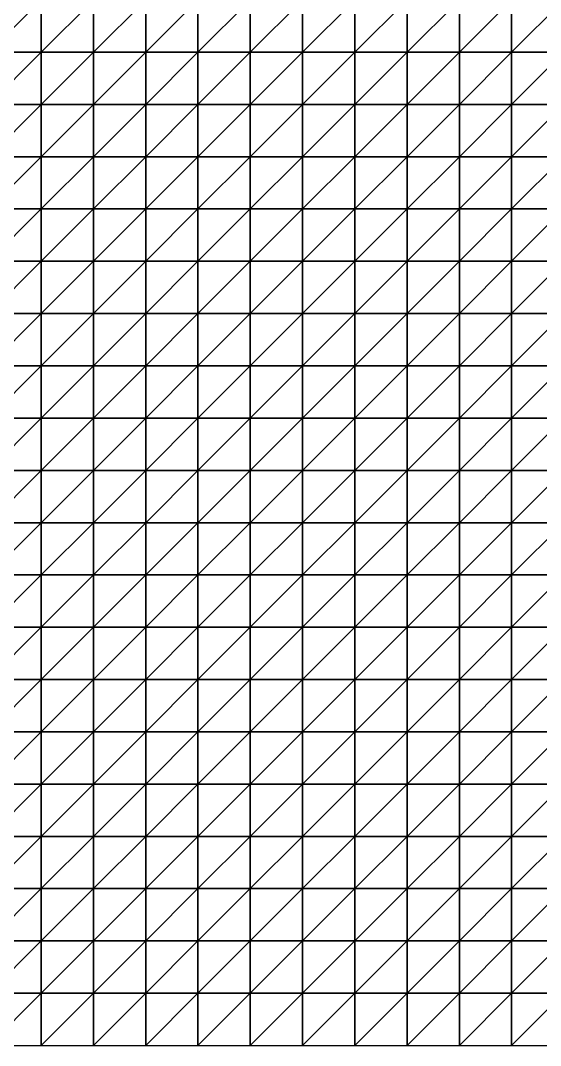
# Model space of a CAD drawing. Header units: metres. Extents: x 351000 to 353000, y 7455000 to 7457000.
# Drawn here: x 351490.1 to 351738.8, y 7455000 to 7455490.1 of the extents above; entities that cross this region are included whole.
import ezdxf

# ---------------------------------------------------------------- set-up
doc = ezdxf.new("R2010")
doc.units = ezdxf.units.M

msp = doc.modelspace()

# ---------------------------------------------------------------- linework, layer by layer
at = {"layer": 'BASE_OF_LEACHED_CAP_BOLC'}
for points in [[(351475, 7455475, 1211.49), (351500, 7455475, 1213.04), (351500, 7455500, 1213.97)], [(351475, 7455475, 1211.49), (351500, 7455500, 1213.97), (351475, 7455500, 1213.32)], [(351500, 7455475, 1213.04), (351525, 7455475, 1215.53), (351525, 7455500, 1215.61)], [(351500, 7455475, 1213.04), (351525, 7455500, 1215.61), (351500, 7455500, 1213.97)], [(351525, 7455475, 1215.53), (351550, 7455475, 1218.21), (351550, 7455500, 1217.63)], [(351525, 7455475, 1215.53), (351550, 7455500, 1217.63), (351525, 7455500, 1215.61)], [(351550, 7455475, 1218.21), (351575, 7455475, 1220.13), (351575, 7455500, 1219.17)], [(351550, 7455475, 1218.21), (351575, 7455500, 1219.17), (351550, 7455500, 1217.63)], [(351575, 7455475, 1220.13), (351600, 7455475, 1220.54), (351600, 7455500, 1219.47)], [(351575, 7455475, 1220.13), (351600, 7455500, 1219.47), (351575, 7455500, 1219.17)], [(351600, 7455475, 1220.54), (351625, 7455475, 1219.17), (351625, 7455500, 1218.16)], [(351600, 7455475, 1220.54), (351625, 7455500, 1218.16), (351600, 7455500, 1219.47)], [(351625, 7455475, 1219.17), (351650, 7455475, 1216.42), (351650, 7455500, 1215.49)], [(351625, 7455475, 1219.17), (351650, 7455500, 1215.49), (351625, 7455500, 1218.16)], [(351650, 7455475, 1216.42), (351675, 7455475, 1213.26), (351675, 7455500, 1212.31)], [(351650, 7455475, 1216.42), (351675, 7455500, 1212.31), (351650, 7455500, 1215.49)], [(351675, 7455475, 1213.26), (351700, 7455475, 1210.96), (351700, 7455500, 1209.84)], [(351675, 7455475, 1213.26), (351700, 7455500, 1209.84), (351675, 7455500, 1212.31)], [(351700, 7455475, 1210.96), (351725, 7455475, 1210.72), (351725, 7455500, 1209.23)], [(351700, 7455475, 1210.96), (351725, 7455500, 1209.23), (351700, 7455500, 1209.84)], [(351725, 7455475, 1210.72), (351750, 7455475, 1213.32), (351750, 7455500, 1211.29)], [(351725, 7455475, 1210.72), (351750, 7455500, 1211.29), (351725, 7455500, 1209.23)], [(351475, 7455450, 1209.77), (351500, 7455450, 1212.38), (351500, 7455475, 1213.04)], [(351475, 7455450, 1209.77), (351500, 7455475, 1213.04), (351475, 7455475, 1211.49)], [(351500, 7455450, 1212.38), (351525, 7455450, 1215.95), (351525, 7455475, 1215.53)], [(351500, 7455450, 1212.38), (351525, 7455475, 1215.53), (351500, 7455475, 1213.04)], [(351525, 7455450, 1215.95), (351550, 7455450, 1219.53), (351550, 7455475, 1218.21)], [(351525, 7455450, 1215.95), (351550, 7455475, 1218.21), (351525, 7455475, 1215.53)], [(351550, 7455450, 1219.53), (351575, 7455450, 1222.11), (351575, 7455475, 1220.13)], [(351550, 7455450, 1219.53), (351575, 7455475, 1220.13), (351550, 7455475, 1218.21)], [(351575, 7455450, 1222.11), (351600, 7455450, 1222.95), (351600, 7455475, 1220.54)], [(351575, 7455450, 1222.11), (351600, 7455475, 1220.54), (351575, 7455475, 1220.13)], [(351600, 7455450, 1222.95), (351625, 7455450, 1221.87), (351625, 7455475, 1219.17)], [(351600, 7455450, 1222.95), (351625, 7455475, 1219.17), (351600, 7455475, 1220.54)], [(351625, 7455450, 1221.87), (351650, 7455450, 1219.38), (351650, 7455475, 1216.42)], [(351625, 7455450, 1221.87), (351650, 7455475, 1216.42), (351625, 7455475, 1219.17)], [(351650, 7455450, 1219.38), (351675, 7455450, 1216.51), (351675, 7455475, 1213.26)], [(351650, 7455450, 1219.38), (351675, 7455475, 1213.26), (351650, 7455475, 1216.42)], [(351675, 7455450, 1216.51), (351700, 7455450, 1214.55), (351700, 7455475, 1210.96)], [(351675, 7455450, 1216.51), (351700, 7455475, 1210.96), (351675, 7455475, 1213.26)], [(351700, 7455450, 1214.55), (351725, 7455450, 1214.67), (351725, 7455475, 1210.72)], [(351700, 7455450, 1214.55), (351725, 7455475, 1210.72), (351700, 7455475, 1210.96)], [(351725, 7455450, 1214.67), (351750, 7455450, 1217.6), (351750, 7455475, 1213.32)], [(351725, 7455450, 1214.67), (351750, 7455475, 1213.32), (351725, 7455475, 1210.72)], [(351475, 7455425, 1208.76), (351500, 7455425, 1212.63), (351500, 7455450, 1212.38)], [(351475, 7455425, 1208.76), (351500, 7455450, 1212.38), (351475, 7455450, 1209.77)], [(351500, 7455425, 1212.63), (351525, 7455425, 1217.44), (351525, 7455450, 1215.95)], [(351500, 7455425, 1212.63), (351525, 7455450, 1215.95), (351500, 7455450, 1212.38)], [(351525, 7455425, 1217.44), (351550, 7455425, 1222.1), (351550, 7455450, 1219.53)], [(351525, 7455425, 1217.44), (351550, 7455450, 1219.53), (351525, 7455450, 1215.95)], [(351550, 7455425, 1222.1), (351575, 7455425, 1225.53), (351575, 7455450, 1222.11)], [(351550, 7455425, 1222.1), (351575, 7455450, 1222.11), (351550, 7455450, 1219.53)], [(351575, 7455425, 1225.53), (351600, 7455425, 1227.01), (351600, 7455450, 1222.95)], [(351575, 7455425, 1225.53), (351600, 7455450, 1222.95), (351575, 7455450, 1222.11)], [(351600, 7455425, 1227.01), (351625, 7455425, 1226.45), (351625, 7455450, 1221.87)], [(351600, 7455425, 1227.01), (351625, 7455450, 1221.87), (351600, 7455450, 1222.95)], [(351625, 7455425, 1226.45), (351650, 7455425, 1224.4), (351650, 7455450, 1219.38)], [(351625, 7455425, 1226.45), (351650, 7455450, 1219.38), (351625, 7455450, 1221.87)], [(351650, 7455425, 1224.4), (351675, 7455425, 1221.94), (351675, 7455450, 1216.51)], [(351650, 7455425, 1224.4), (351675, 7455450, 1216.51), (351650, 7455450, 1219.38)], [(351675, 7455425, 1221.94), (351700, 7455425, 1220.35), (351700, 7455450, 1214.55)], [(351675, 7455425, 1221.94), (351700, 7455450, 1214.55), (351675, 7455450, 1216.51)], [(351700, 7455425, 1220.35), (351725, 7455425, 1220.69), (351725, 7455450, 1214.67)], [(351700, 7455425, 1220.35), (351725, 7455450, 1214.67), (351700, 7455450, 1214.55)], [(351725, 7455425, 1220.69), (351750, 7455425, 1223.63), (351750, 7455450, 1217.6)], [(351725, 7455425, 1220.69), (351750, 7455450, 1217.6), (351725, 7455450, 1214.67)], [(351475, 7455400, 1209.16), (351500, 7455400, 1214.38), (351500, 7455425, 1212.63)], [(351475, 7455400, 1209.16), (351500, 7455425, 1212.63), (351475, 7455425, 1208.76)], [(351500, 7455400, 1214.38), (351525, 7455400, 1220.48), (351525, 7455425, 1217.44)], [(351500, 7455400, 1214.38), (351525, 7455425, 1217.44), (351500, 7455425, 1212.63)], [(351525, 7455400, 1220.48), (351550, 7455400, 1226.25), (351550, 7455425, 1222.1)], [(351525, 7455400, 1220.48), (351550, 7455425, 1222.1), (351525, 7455425, 1217.44)], [(351550, 7455400, 1226.25), (351575, 7455400, 1230.55), (351575, 7455425, 1225.53)], [(351550, 7455400, 1226.25), (351575, 7455425, 1225.53), (351550, 7455425, 1222.1)], [(351575, 7455400, 1230.55), (351600, 7455400, 1232.7), (351600, 7455425, 1227.01)], [(351575, 7455400, 1230.55), (351600, 7455425, 1227.01), (351575, 7455425, 1225.53)], [(351600, 7455400, 1232.7), (351625, 7455400, 1232.67), (351625, 7455425, 1226.45)], [(351600, 7455400, 1232.7), (351625, 7455425, 1226.45), (351600, 7455425, 1227.01)], [(351625, 7455400, 1232.67), (351650, 7455400, 1231.09), (351650, 7455425, 1224.4)], [(351625, 7455400, 1232.67), (351650, 7455425, 1224.4), (351625, 7455425, 1226.45)], [(351650, 7455400, 1231.09), (351675, 7455400, 1229.02), (351675, 7455425, 1221.94)], [(351650, 7455400, 1231.09), (351675, 7455425, 1221.94), (351650, 7455425, 1224.4)], [(351675, 7455400, 1229.02), (351700, 7455400, 1227.68), (351700, 7455425, 1220.35)], [(351675, 7455400, 1229.02), (351700, 7455425, 1220.35), (351675, 7455425, 1221.94)], [(351700, 7455400, 1227.68), (351725, 7455400, 1228.03), (351725, 7455425, 1220.69)], [(351700, 7455400, 1227.68), (351725, 7455425, 1220.69), (351700, 7455425, 1220.35)], [(351725, 7455400, 1228.03), (351750, 7455400, 1230.64), (351750, 7455425, 1223.63)], [(351725, 7455400, 1228.03), (351750, 7455425, 1223.63), (351725, 7455425, 1220.69)], [(351475, 7455375, 1211.47), (351500, 7455375, 1217.99), (351500, 7455400, 1214.38)], [(351475, 7455375, 1211.47), (351500, 7455400, 1214.38), (351475, 7455400, 1209.16)], [(351500, 7455375, 1217.99), (351525, 7455375, 1225.25), (351525, 7455400, 1220.48)], [(351500, 7455375, 1217.99), (351525, 7455400, 1220.48), (351500, 7455400, 1214.38)], [(351525, 7455375, 1225.25), (351550, 7455375, 1231.93), (351550, 7455400, 1226.25)], [(351525, 7455375, 1225.25), (351550, 7455400, 1226.25), (351525, 7455400, 1220.48)], [(351550, 7455375, 1231.93), (351575, 7455375, 1236.9), (351575, 7455400, 1230.55)], [(351550, 7455375, 1231.93), (351575, 7455400, 1230.55), (351550, 7455400, 1226.25)], [(351575, 7455375, 1236.9), (351600, 7455375, 1239.55), (351600, 7455400, 1232.7)], [(351575, 7455375, 1236.9), (351600, 7455400, 1232.7), (351575, 7455400, 1230.55)], [(351600, 7455375, 1239.55), (351625, 7455375, 1239.92), (351625, 7455400, 1232.67)], [(351600, 7455375, 1239.55), (351625, 7455400, 1232.67), (351600, 7455400, 1232.7)], [(351625, 7455375, 1239.92), (351650, 7455375, 1238.67), (351650, 7455400, 1231.09)], [(351625, 7455375, 1239.92), (351650, 7455400, 1231.09), (351625, 7455400, 1232.67)], [(351650, 7455375, 1238.67), (351675, 7455375, 1236.86), (351675, 7455400, 1229.02)], [(351650, 7455375, 1238.67), (351675, 7455400, 1229.02), (351650, 7455400, 1231.09)], [(351675, 7455375, 1236.86), (351700, 7455375, 1235.6), (351700, 7455400, 1227.68)], [(351675, 7455375, 1236.86), (351700, 7455400, 1227.68), (351675, 7455400, 1229.02)], [(351700, 7455375, 1235.6), (351725, 7455375, 1235.77), (351725, 7455400, 1228.03)], [(351700, 7455375, 1235.6), (351725, 7455400, 1228.03), (351700, 7455400, 1227.68)], [(351725, 7455375, 1235.77), (351750, 7455375, 1237.75), (351750, 7455400, 1230.64)], [(351725, 7455375, 1235.77), (351750, 7455400, 1230.64), (351725, 7455400, 1228.03)], [(351475, 7455350, 1215.86), (351500, 7455350, 1223.43), (351500, 7455375, 1217.99)], [(351475, 7455350, 1215.86), (351500, 7455375, 1217.99), (351475, 7455375, 1211.47)], [(351500, 7455350, 1223.43), (351525, 7455350, 1231.49), (351525, 7455375, 1225.25)], [(351500, 7455350, 1223.43), (351525, 7455375, 1225.25), (351500, 7455375, 1217.99)], [(351525, 7455350, 1231.49), (351550, 7455350, 1238.69), (351550, 7455375, 1231.93)], [(351525, 7455350, 1231.49), (351550, 7455375, 1231.93), (351525, 7455375, 1225.25)], [(351550, 7455350, 1238.69), (351575, 7455350, 1243.94), (351575, 7455375, 1236.9)], [(351550, 7455350, 1238.69), (351575, 7455375, 1236.9), (351550, 7455375, 1231.93)], [(351575, 7455350, 1243.94), (351600, 7455350, 1246.74), (351600, 7455375, 1239.55)], [(351575, 7455350, 1243.94), (351600, 7455375, 1239.55), (351575, 7455375, 1236.9)], [(351600, 7455350, 1246.74), (351625, 7455350, 1247.22), (351625, 7455375, 1239.92)], [(351600, 7455350, 1246.74), (351625, 7455375, 1239.92), (351600, 7455375, 1239.55)], [(351625, 7455350, 1247.22), (351650, 7455350, 1246.1), (351650, 7455375, 1238.67)], [(351625, 7455350, 1247.22), (351650, 7455375, 1238.67), (351625, 7455375, 1239.92)], [(351650, 7455350, 1246.1), (351675, 7455350, 1244.38), (351675, 7455375, 1236.86)], [(351650, 7455350, 1246.1), (351675, 7455375, 1236.86), (351650, 7455375, 1238.67)], [(351675, 7455350, 1244.38), (351700, 7455350, 1243.09), (351700, 7455375, 1235.6)], [(351675, 7455350, 1244.38), (351700, 7455375, 1235.6), (351675, 7455375, 1236.86)], [(351700, 7455350, 1243.09), (351725, 7455350, 1242.92), (351725, 7455375, 1235.77)], [(351700, 7455350, 1243.09), (351725, 7455375, 1235.77), (351700, 7455375, 1235.6)], [(351725, 7455350, 1242.92), (351750, 7455350, 1244.11), (351750, 7455375, 1237.75)], [(351725, 7455350, 1242.92), (351750, 7455375, 1237.75), (351725, 7455375, 1235.77)], [(351475, 7455325, 1222.03), (351500, 7455325, 1230.21), (351500, 7455350, 1223.43)], [(351475, 7455325, 1222.03), (351500, 7455350, 1223.43), (351475, 7455350, 1215.86)], [(351500, 7455325, 1230.21), (351525, 7455325, 1238.54), (351525, 7455350, 1231.49)], [(351500, 7455325, 1230.21), (351525, 7455350, 1231.49), (351500, 7455350, 1223.43)], [(351525, 7455325, 1238.54), (351550, 7455325, 1245.7), (351550, 7455350, 1238.69)], [(351525, 7455325, 1238.54), (351550, 7455350, 1238.69), (351525, 7455350, 1231.49)], [(351550, 7455325, 1245.7), (351575, 7455325, 1250.64), (351575, 7455350, 1243.94)], [(351550, 7455325, 1245.7), (351575, 7455350, 1243.94), (351550, 7455350, 1238.69)], [(351575, 7455325, 1250.64), (351600, 7455325, 1253.25), (351600, 7455350, 1246.74)], [(351575, 7455325, 1250.64), (351600, 7455350, 1246.74), (351575, 7455350, 1243.94)], [(351600, 7455325, 1253.25), (351625, 7455325, 1253.53), (351625, 7455350, 1247.22)], [(351600, 7455325, 1253.25), (351625, 7455350, 1247.22), (351600, 7455350, 1246.74)], [(351625, 7455325, 1253.53), (351650, 7455325, 1252.32), (351650, 7455350, 1246.1)], [(351625, 7455325, 1253.53), (351650, 7455350, 1246.1), (351625, 7455350, 1247.22)], [(351650, 7455325, 1252.32), (351675, 7455325, 1250.59), (351675, 7455350, 1244.38)], [(351650, 7455325, 1252.32), (351675, 7455350, 1244.38), (351650, 7455350, 1246.1)], [(351675, 7455325, 1250.59), (351700, 7455325, 1249.22), (351700, 7455350, 1243.09)], [(351675, 7455325, 1250.59), (351700, 7455350, 1243.09), (351675, 7455350, 1244.38)], [(351700, 7455325, 1249.22), (351725, 7455325, 1248.71), (351725, 7455350, 1242.92)], [(351700, 7455325, 1249.22), (351725, 7455350, 1242.92), (351700, 7455350, 1243.09)], [(351725, 7455325, 1248.71), (351750, 7455325, 1249.12), (351750, 7455350, 1244.11)], [(351725, 7455325, 1248.71), (351750, 7455350, 1244.11), (351725, 7455350, 1242.92)], [(351475, 7455300, 1229.21), (351500, 7455300, 1237.44), (351500, 7455325, 1230.21)], [(351475, 7455300, 1229.21), (351500, 7455325, 1230.21), (351475, 7455325, 1222.03)], [(351500, 7455300, 1237.44), (351525, 7455300, 1245.42), (351525, 7455325, 1238.54)], [(351500, 7455300, 1237.44), (351525, 7455325, 1238.54), (351500, 7455325, 1230.21)], [(351525, 7455300, 1245.42), (351550, 7455300, 1247.93), (351550, 7455325, 1245.7)], [(351525, 7455300, 1245.42), (351550, 7455325, 1245.7), (351525, 7455325, 1238.54)], [(351550, 7455300, 1247.93), (351575, 7455300, 1250.35), (351575, 7455325, 1250.64)], [(351550, 7455300, 1247.93), (351575, 7455325, 1250.64), (351550, 7455325, 1245.7)], [(351575, 7455300, 1250.35), (351600, 7455300, 1253.54), (351600, 7455325, 1253.25)], [(351575, 7455300, 1250.35), (351600, 7455325, 1253.25), (351575, 7455325, 1250.64)], [(351600, 7455300, 1253.54), (351625, 7455300, 1256.9), (351625, 7455325, 1253.53)], [(351600, 7455300, 1253.54), (351625, 7455325, 1253.53), (351600, 7455325, 1253.25)], [(351625, 7455300, 1256.9), (351650, 7455300, 1256.46), (351650, 7455325, 1252.32)], [(351625, 7455300, 1256.9), (351650, 7455325, 1252.32), (351625, 7455325, 1253.53)], [(351650, 7455300, 1256.46), (351675, 7455300, 1254.73), (351675, 7455325, 1250.59)], [(351650, 7455300, 1256.46), (351675, 7455325, 1250.59), (351650, 7455325, 1252.32)], [(351675, 7455300, 1254.73), (351700, 7455300, 1253.37), (351700, 7455325, 1249.22)], [(351675, 7455300, 1254.73), (351700, 7455325, 1249.22), (351675, 7455325, 1250.59)], [(351700, 7455300, 1253.37), (351725, 7455300, 1252.7), (351725, 7455325, 1248.71)], [(351700, 7455300, 1253.37), (351725, 7455325, 1248.71), (351700, 7455325, 1249.22)], [(351725, 7455300, 1252.7), (351750, 7455300, 1252.55), (351750, 7455325, 1249.12)], [(351725, 7455300, 1252.7), (351750, 7455325, 1249.12), (351725, 7455325, 1248.71)], [(351475, 7455275, 1236.32), (351500, 7455275, 1244), (351500, 7455300, 1237.44)], [(351475, 7455275, 1236.32), (351500, 7455300, 1237.44), (351475, 7455300, 1229.21)], [(351500, 7455275, 1244), (351525, 7455275, 1248.97), (351525, 7455300, 1245.42)], [(351500, 7455275, 1244), (351525, 7455300, 1245.42), (351500, 7455300, 1237.44)], [(351525, 7455275, 1248.97), (351550, 7455275, 1249.4), (351550, 7455300, 1247.93)], [(351525, 7455275, 1248.97), (351550, 7455300, 1247.93), (351525, 7455300, 1245.42)], [(351550, 7455275, 1249.4), (351575, 7455275, 1250.94), (351575, 7455300, 1250.35)], [(351550, 7455275, 1249.4), (351575, 7455300, 1250.35), (351550, 7455300, 1247.93)], [(351575, 7455275, 1250.94), (351600, 7455275, 1253.69), (351600, 7455300, 1253.54)], [(351575, 7455275, 1250.94), (351600, 7455300, 1253.54), (351575, 7455300, 1250.35)], [(351600, 7455275, 1253.69), (351625, 7455275, 1257.2), (351625, 7455300, 1256.9)], [(351600, 7455275, 1253.69), (351625, 7455300, 1256.9), (351600, 7455300, 1253.54)], [(351625, 7455275, 1257.2), (351650, 7455275, 1258.04), (351650, 7455300, 1256.46)], [(351625, 7455275, 1257.2), (351650, 7455300, 1256.46), (351625, 7455300, 1256.9)], [(351650, 7455275, 1258.04), (351675, 7455275, 1256.47), (351675, 7455300, 1254.73)], [(351650, 7455275, 1258.04), (351675, 7455300, 1254.73), (351650, 7455300, 1256.46)], [(351675, 7455275, 1256.47), (351700, 7455275, 1255.38), (351700, 7455300, 1253.37)], [(351675, 7455275, 1256.47), (351700, 7455300, 1253.37), (351675, 7455300, 1254.73)], [(351700, 7455275, 1255.38), (351725, 7455275, 1254.86), (351725, 7455300, 1252.7)], [(351700, 7455275, 1255.38), (351725, 7455300, 1252.7), (351700, 7455300, 1253.37)], [(351725, 7455275, 1254.86), (351750, 7455275, 1254.51), (351750, 7455300, 1252.55)], [(351725, 7455275, 1254.86), (351750, 7455300, 1252.55), (351725, 7455300, 1252.7)], [(351475, 7455250, 1242.13), (351500, 7455250, 1248.76), (351500, 7455275, 1244)], [(351475, 7455250, 1242.13), (351500, 7455275, 1244), (351475, 7455275, 1236.32)], [(351500, 7455250, 1248.76), (351525, 7455250, 1251.48), (351525, 7455275, 1248.97)], [(351500, 7455250, 1248.76), (351525, 7455275, 1248.97), (351500, 7455275, 1244)], [(351525, 7455250, 1251.48), (351550, 7455250, 1251.39), (351550, 7455275, 1249.4)], [(351525, 7455250, 1251.48), (351550, 7455275, 1249.4), (351525, 7455275, 1248.97)], [(351550, 7455250, 1251.39), (351575, 7455250, 1252.09), (351575, 7455275, 1250.94)], [(351550, 7455250, 1251.39), (351575, 7455275, 1250.94), (351550, 7455275, 1249.4)], [(351575, 7455250, 1252.09), (351600, 7455250, 1253.94), (351600, 7455275, 1253.69)], [(351575, 7455250, 1252.09), (351600, 7455275, 1253.69), (351575, 7455275, 1250.94)], [(351600, 7455250, 1253.94), (351625, 7455250, 1256.88), (351625, 7455275, 1257.2)], [(351600, 7455250, 1253.94), (351625, 7455275, 1257.2), (351600, 7455275, 1253.69)], [(351625, 7455250, 1256.88), (351650, 7455250, 1257.06), (351650, 7455275, 1258.04)], [(351625, 7455250, 1256.88), (351650, 7455275, 1258.04), (351625, 7455275, 1257.2)], [(351650, 7455250, 1257.06), (351675, 7455250, 1255.95), (351675, 7455275, 1256.47)], [(351650, 7455250, 1257.06), (351675, 7455275, 1256.47), (351650, 7455275, 1258.04)], [(351675, 7455250, 1255.95), (351700, 7455250, 1255.5), (351700, 7455275, 1255.38)], [(351675, 7455250, 1255.95), (351700, 7455275, 1255.38), (351675, 7455275, 1256.47)], [(351700, 7455250, 1255.5), (351725, 7455250, 1255.52), (351725, 7455275, 1254.86)], [(351700, 7455250, 1255.5), (351725, 7455275, 1254.86), (351700, 7455275, 1255.38)], [(351725, 7455250, 1255.52), (351750, 7455250, 1255.43), (351750, 7455275, 1254.51)], [(351725, 7455250, 1255.52), (351750, 7455275, 1254.51), (351725, 7455275, 1254.86)], [(351475, 7455225, 1245.6), (351500, 7455225, 1250.85), (351500, 7455250, 1248.76)], [(351475, 7455225, 1245.6), (351500, 7455250, 1248.76), (351475, 7455250, 1242.13)], [(351500, 7455225, 1250.85), (351525, 7455225, 1251.74), (351525, 7455250, 1251.48)], [(351500, 7455225, 1250.85), (351525, 7455250, 1251.48), (351500, 7455250, 1248.76)], [(351525, 7455225, 1251.74), (351550, 7455225, 1252.27), (351550, 7455250, 1251.39)], [(351525, 7455225, 1251.74), (351550, 7455250, 1251.39), (351525, 7455250, 1251.48)], [(351550, 7455225, 1252.27), (351575, 7455225, 1253.11), (351575, 7455250, 1252.09)], [(351550, 7455225, 1252.27), (351575, 7455250, 1252.09), (351550, 7455250, 1251.39)], [(351575, 7455225, 1253.11), (351600, 7455225, 1253.93), (351600, 7455250, 1253.94)], [(351575, 7455225, 1253.11), (351600, 7455250, 1253.94), (351575, 7455250, 1252.09)], [(351600, 7455225, 1253.93), (351625, 7455225, 1255.06), (351625, 7455250, 1256.88)], [(351600, 7455225, 1253.93), (351625, 7455250, 1256.88), (351600, 7455250, 1253.94)], [(351625, 7455225, 1255.06), (351650, 7455225, 1253.98), (351650, 7455250, 1257.06)], [(351625, 7455225, 1255.06), (351650, 7455250, 1257.06), (351625, 7455250, 1256.88)], [(351650, 7455225, 1253.98), (351675, 7455225, 1253.71), (351675, 7455250, 1255.95)], [(351650, 7455225, 1253.98), (351675, 7455250, 1255.95), (351650, 7455250, 1257.06)], [(351675, 7455225, 1253.71), (351700, 7455225, 1254.3), (351700, 7455250, 1255.5)], [(351675, 7455225, 1253.71), (351700, 7455250, 1255.5), (351675, 7455250, 1255.95)], [(351700, 7455225, 1254.3), (351725, 7455225, 1255.27), (351725, 7455250, 1255.52)], [(351700, 7455225, 1254.3), (351725, 7455250, 1255.52), (351700, 7455250, 1255.5)], [(351725, 7455225, 1255.27), (351750, 7455225, 1255.84), (351750, 7455250, 1255.43)], [(351725, 7455225, 1255.27), (351750, 7455250, 1255.43), (351725, 7455250, 1255.52)], [(351475, 7455200, 1246.01), (351500, 7455200, 1249.82), (351500, 7455225, 1250.85)], [(351475, 7455200, 1246.01), (351500, 7455225, 1250.85), (351475, 7455225, 1245.6)], [(351500, 7455200, 1249.82), (351525, 7455200, 1249.96), (351525, 7455225, 1251.74)], [(351500, 7455200, 1249.82), (351525, 7455225, 1251.74), (351500, 7455225, 1250.85)], [(351525, 7455200, 1249.96), (351550, 7455200, 1250.01), (351550, 7455225, 1252.27)], [(351525, 7455200, 1249.96), (351550, 7455225, 1252.27), (351525, 7455225, 1251.74)], [(351550, 7455200, 1250.01), (351575, 7455200, 1250.73), (351575, 7455225, 1253.11)], [(351550, 7455200, 1250.01), (351575, 7455225, 1253.11), (351550, 7455225, 1252.27)], [(351575, 7455200, 1250.73), (351600, 7455200, 1250.97), (351600, 7455225, 1253.93)], [(351575, 7455200, 1250.73), (351600, 7455225, 1253.93), (351575, 7455225, 1253.11)], [(351600, 7455200, 1250.97), (351625, 7455200, 1249.83), (351625, 7455225, 1255.06)], [(351600, 7455200, 1250.97), (351625, 7455225, 1255.06), (351600, 7455225, 1253.93)], [(351625, 7455200, 1249.83), (351650, 7455200, 1249.59), (351650, 7455225, 1253.98)], [(351625, 7455200, 1249.83), (351650, 7455225, 1253.98), (351625, 7455225, 1255.06)], [(351650, 7455200, 1249.59), (351675, 7455200, 1250.56), (351675, 7455225, 1253.71)], [(351650, 7455200, 1249.59), (351675, 7455225, 1253.71), (351650, 7455225, 1253.98)], [(351675, 7455200, 1250.56), (351700, 7455200, 1252.51), (351700, 7455225, 1254.3)], [(351675, 7455200, 1250.56), (351700, 7455225, 1254.3), (351675, 7455225, 1253.71)], [(351700, 7455200, 1252.51), (351725, 7455200, 1254.74), (351725, 7455225, 1255.27)], [(351700, 7455200, 1252.51), (351725, 7455225, 1255.27), (351700, 7455225, 1254.3)], [(351725, 7455200, 1254.74), (351750, 7455200, 1256.24), (351750, 7455225, 1255.84)], [(351725, 7455200, 1254.74), (351750, 7455225, 1255.84), (351725, 7455225, 1255.27)], [(351475, 7455175, 1243.2), (351500, 7455175, 1245.75), (351500, 7455200, 1249.82)], [(351475, 7455175, 1243.2), (351500, 7455200, 1249.82), (351475, 7455200, 1246.01)], [(351500, 7455175, 1245.75), (351525, 7455175, 1246.88), (351525, 7455200, 1249.96)], [(351500, 7455175, 1245.75), (351525, 7455200, 1249.96), (351500, 7455200, 1249.82)], [(351525, 7455175, 1246.88), (351550, 7455175, 1246.59), (351550, 7455200, 1250.01)], [(351525, 7455175, 1246.88), (351550, 7455200, 1250.01), (351525, 7455200, 1249.96)], [(351550, 7455175, 1246.59), (351575, 7455175, 1245.41), (351575, 7455200, 1250.73)], [(351550, 7455175, 1246.59), (351575, 7455200, 1250.73), (351550, 7455200, 1250.01)], [(351575, 7455175, 1245.41), (351600, 7455175, 1244.19), (351600, 7455200, 1250.97)], [(351575, 7455175, 1245.41), (351600, 7455200, 1250.97), (351575, 7455200, 1250.73)], [(351600, 7455175, 1244.19), (351625, 7455175, 1243.79), (351625, 7455200, 1249.83)], [(351600, 7455175, 1244.19), (351625, 7455200, 1249.83), (351600, 7455200, 1250.97)], [(351625, 7455175, 1243.79), (351650, 7455175, 1244.79), (351650, 7455200, 1249.59)], [(351625, 7455175, 1243.79), (351650, 7455200, 1249.59), (351625, 7455200, 1249.83)], [(351650, 7455175, 1244.79), (351675, 7455175, 1247.3), (351675, 7455200, 1250.56)], [(351650, 7455175, 1244.79), (351675, 7455200, 1250.56), (351650, 7455200, 1249.59)], [(351675, 7455175, 1247.3), (351700, 7455175, 1250.81), (351700, 7455200, 1252.51)], [(351675, 7455175, 1247.3), (351700, 7455200, 1252.51), (351675, 7455200, 1250.56)], [(351700, 7455175, 1250.81), (351725, 7455175, 1254.4), (351725, 7455200, 1254.74)], [(351700, 7455175, 1250.81), (351725, 7455200, 1254.74), (351700, 7455200, 1252.51)], [(351725, 7455175, 1254.4), (351750, 7455175, 1256.91), (351750, 7455200, 1256.24)], [(351725, 7455175, 1254.4), (351750, 7455200, 1256.24), (351725, 7455200, 1254.74)], [(351475, 7455150, 1237.51), (351500, 7455150, 1239.18), (351500, 7455175, 1245.75)], [(351475, 7455150, 1237.51), (351500, 7455175, 1245.75), (351475, 7455175, 1243.2)], [(351500, 7455150, 1239.18), (351525, 7455150, 1239.53), (351525, 7455175, 1246.88)], [(351500, 7455150, 1239.18), (351525, 7455175, 1246.88), (351500, 7455175, 1245.75)], [(351525, 7455150, 1239.53), (351550, 7455150, 1238.79), (351550, 7455175, 1246.59)], [(351525, 7455150, 1239.53), (351550, 7455175, 1246.59), (351525, 7455175, 1246.88)], [(351550, 7455150, 1238.79), (351575, 7455150, 1237.68), (351575, 7455175, 1245.41)], [(351550, 7455150, 1238.79), (351575, 7455175, 1245.41), (351550, 7455175, 1246.59)], [(351575, 7455150, 1237.68), (351600, 7455150, 1237.1), (351600, 7455175, 1244.19)], [(351575, 7455150, 1237.68), (351600, 7455175, 1244.19), (351575, 7455175, 1245.41)], [(351600, 7455150, 1237.1), (351625, 7455150, 1237.88), (351625, 7455175, 1243.79)], [(351600, 7455150, 1237.1), (351625, 7455175, 1243.79), (351600, 7455175, 1244.19)], [(351625, 7455150, 1237.88), (351650, 7455150, 1240.42), (351650, 7455175, 1244.79)], [(351625, 7455150, 1237.88), (351650, 7455175, 1244.79), (351625, 7455175, 1243.79)], [(351650, 7455150, 1240.42), (351675, 7455150, 1244.59), (351675, 7455175, 1247.3)], [(351650, 7455150, 1240.42), (351675, 7455175, 1247.3), (351650, 7455175, 1244.79)], [(351675, 7455150, 1244.59), (351700, 7455150, 1249.64), (351700, 7455175, 1250.81)], [(351675, 7455150, 1244.59), (351700, 7455175, 1250.81), (351675, 7455175, 1247.3)], [(351700, 7455150, 1249.64), (351725, 7455150, 1254.46), (351725, 7455175, 1254.4)], [(351700, 7455150, 1249.64), (351725, 7455175, 1254.4), (351700, 7455175, 1250.81)], [(351725, 7455150, 1254.46), (351750, 7455150, 1257.81), (351750, 7455175, 1256.91)], [(351725, 7455150, 1254.46), (351750, 7455175, 1256.91), (351725, 7455175, 1254.4)], [(351475, 7455125, 1229.73), (351500, 7455125, 1230.99), (351500, 7455150, 1239.18)], [(351475, 7455125, 1229.73), (351500, 7455150, 1239.18), (351475, 7455150, 1237.51)], [(351500, 7455125, 1230.99), (351525, 7455125, 1231.11), (351525, 7455150, 1239.53)], [(351500, 7455125, 1230.99), (351525, 7455150, 1239.53), (351500, 7455150, 1239.18)], [(351525, 7455125, 1231.11), (351550, 7455125, 1230.52), (351550, 7455150, 1238.79)], [(351525, 7455125, 1231.11), (351550, 7455150, 1238.79), (351525, 7455150, 1239.53)], [(351550, 7455125, 1230.52), (351575, 7455125, 1230.03), (351575, 7455150, 1237.68)], [(351550, 7455125, 1230.52), (351575, 7455150, 1237.68), (351550, 7455150, 1238.79)], [(351575, 7455125, 1230.03), (351600, 7455125, 1230.56), (351600, 7455150, 1237.1)], [(351575, 7455125, 1230.03), (351600, 7455150, 1237.1), (351575, 7455150, 1237.68)], [(351600, 7455125, 1230.56), (351625, 7455125, 1232.81), (351625, 7455150, 1237.88)], [(351600, 7455125, 1230.56), (351625, 7455150, 1237.88), (351600, 7455150, 1237.1)], [(351625, 7455125, 1232.81), (351650, 7455125, 1237.01), (351650, 7455150, 1240.42)], [(351625, 7455125, 1232.81), (351650, 7455150, 1240.42), (351625, 7455150, 1237.88)], [(351650, 7455125, 1237.01), (351675, 7455125, 1242.76), (351675, 7455150, 1244.59)], [(351650, 7455125, 1237.01), (351675, 7455150, 1244.59), (351650, 7455150, 1240.42)], [(351675, 7455125, 1242.76), (351700, 7455125, 1249.11), (351700, 7455150, 1249.64)], [(351675, 7455125, 1242.76), (351700, 7455150, 1249.64), (351675, 7455150, 1244.59)], [(351700, 7455125, 1249.11), (351725, 7455125, 1254.81), (351725, 7455150, 1254.46)], [(351700, 7455125, 1249.11), (351725, 7455150, 1254.46), (351700, 7455150, 1249.64)], [(351725, 7455125, 1254.81), (351750, 7455125, 1258.62), (351750, 7455150, 1257.81)], [(351725, 7455125, 1254.81), (351750, 7455150, 1257.81), (351725, 7455150, 1254.46)], [(351475, 7455100, 1220.88), (351500, 7455100, 1222.17), (351500, 7455125, 1230.99)], [(351475, 7455100, 1220.88), (351500, 7455125, 1230.99), (351475, 7455125, 1229.73)], [(351500, 7455100, 1222.17), (351525, 7455100, 1222.57), (351525, 7455125, 1231.11)], [(351500, 7455100, 1222.17), (351525, 7455125, 1231.11), (351500, 7455125, 1230.99)], [(351525, 7455100, 1222.57), (351550, 7455100, 1222.61), (351550, 7455125, 1230.52)], [(351525, 7455100, 1222.57), (351550, 7455125, 1230.52), (351525, 7455125, 1231.11)], [(351550, 7455100, 1222.61), (351575, 7455100, 1223.17), (351575, 7455125, 1230.03)], [(351550, 7455100, 1222.61), (351575, 7455125, 1230.03), (351550, 7455125, 1230.52)], [(351575, 7455100, 1223.17), (351600, 7455100, 1225.11), (351600, 7455125, 1230.56)], [(351575, 7455100, 1223.17), (351600, 7455125, 1230.56), (351575, 7455125, 1230.03)], [(351600, 7455100, 1225.11), (351625, 7455100, 1228.96), (351625, 7455125, 1232.81)], [(351600, 7455100, 1225.11), (351625, 7455125, 1232.81), (351600, 7455125, 1230.56)], [(351625, 7455100, 1228.96), (351650, 7455100, 1234.73), (351650, 7455125, 1237.01)], [(351625, 7455100, 1228.96), (351650, 7455125, 1237.01), (351625, 7455125, 1232.81)], [(351650, 7455100, 1234.73), (351675, 7455100, 1241.78), (351675, 7455125, 1242.76)], [(351650, 7455100, 1234.73), (351675, 7455125, 1242.76), (351650, 7455125, 1237.01)], [(351675, 7455100, 1241.78), (351700, 7455100, 1249.01), (351700, 7455125, 1249.11)], [(351675, 7455100, 1241.78), (351700, 7455125, 1249.11), (351675, 7455125, 1242.76)], [(351700, 7455100, 1249.01), (351725, 7455100, 1255.08), (351725, 7455125, 1254.81)], [(351700, 7455100, 1249.01), (351725, 7455125, 1254.81), (351700, 7455125, 1249.11)], [(351725, 7455100, 1255.08), (351750, 7455100, 1258.83), (351750, 7455125, 1258.62)], [(351725, 7455100, 1255.08), (351750, 7455125, 1258.62), (351725, 7455125, 1254.81)], [(351475, 7455075, 1212.01), (351500, 7455075, 1213.65), (351500, 7455100, 1222.17)], [(351475, 7455075, 1212.01), (351500, 7455100, 1222.17), (351475, 7455100, 1220.88)], [(351500, 7455075, 1213.65), (351525, 7455075, 1214.65), (351525, 7455100, 1222.57)], [(351500, 7455075, 1213.65), (351525, 7455100, 1222.57), (351500, 7455100, 1222.17)], [(351525, 7455075, 1214.65), (351550, 7455075, 1215.65), (351550, 7455100, 1222.61)], [(351525, 7455075, 1214.65), (351550, 7455100, 1222.61), (351525, 7455100, 1222.57)], [(351550, 7455075, 1215.65), (351575, 7455075, 1217.51), (351575, 7455100, 1223.17)], [(351550, 7455075, 1215.65), (351575, 7455100, 1223.17), (351550, 7455100, 1222.61)], [(351575, 7455075, 1217.51), (351600, 7455075, 1220.95), (351600, 7455100, 1225.11)], [(351575, 7455075, 1217.51), (351600, 7455100, 1225.11), (351575, 7455100, 1223.17)], [(351600, 7455075, 1220.95), (351625, 7455075, 1226.33), (351625, 7455100, 1228.96)], [(351600, 7455075, 1220.95), (351625, 7455100, 1228.96), (351600, 7455100, 1225.11)], [(351625, 7455075, 1226.33), (351650, 7455075, 1233.4), (351650, 7455100, 1234.73)], [(351625, 7455075, 1226.33), (351650, 7455100, 1234.73), (351625, 7455100, 1228.96)], [(351650, 7455075, 1233.4), (351675, 7455075, 1241.33), (351675, 7455100, 1241.78)], [(351650, 7455075, 1233.4), (351675, 7455100, 1241.78), (351650, 7455100, 1234.73)], [(351675, 7455075, 1241.33), (351700, 7455075, 1248.88), (351700, 7455100, 1249.01)], [(351675, 7455075, 1241.33), (351700, 7455100, 1249.01), (351675, 7455100, 1241.78)], [(351700, 7455075, 1248.88), (351725, 7455075, 1254.74), (351725, 7455100, 1255.08)], [(351700, 7455075, 1248.88), (351725, 7455100, 1255.08), (351700, 7455100, 1249.01)], [(351725, 7455075, 1254.74), (351750, 7455075, 1255.38), (351750, 7455100, 1258.83)], [(351725, 7455075, 1254.74), (351750, 7455100, 1258.83), (351725, 7455100, 1255.08)], [(351475, 7455050, 1203.97), (351500, 7455050, 1206.07), (351500, 7455075, 1213.65)], [(351475, 7455050, 1203.97), (351500, 7455075, 1213.65), (351475, 7455075, 1212.01)], [(351500, 7455050, 1206.07), (351525, 7455050, 1207.81), (351525, 7455075, 1214.65)], [(351500, 7455050, 1206.07), (351525, 7455075, 1214.65), (351500, 7455075, 1213.65)], [(351525, 7455050, 1207.81), (351550, 7455050, 1209.88), (351550, 7455075, 1215.65)], [(351525, 7455050, 1207.81), (351550, 7455075, 1215.65), (351525, 7455075, 1214.65)], [(351550, 7455050, 1209.88), (351575, 7455050, 1213.06), (351575, 7455075, 1217.51)], [(351550, 7455050, 1209.88), (351575, 7455075, 1217.51), (351550, 7455075, 1215.65)], [(351575, 7455050, 1213.06), (351600, 7455050, 1217.93), (351600, 7455075, 1220.95)], [(351575, 7455050, 1213.06), (351600, 7455075, 1220.95), (351575, 7455075, 1217.51)], [(351600, 7455050, 1217.93), (351625, 7455050, 1224.6), (351625, 7455075, 1226.33)], [(351600, 7455050, 1217.93), (351625, 7455075, 1226.33), (351600, 7455075, 1220.95)], [(351625, 7455050, 1224.6), (351650, 7455050, 1232.6), (351650, 7455075, 1233.4)], [(351625, 7455050, 1224.6), (351650, 7455075, 1233.4), (351625, 7455075, 1226.33)], [(351650, 7455050, 1232.6), (351675, 7455050, 1240.91), (351675, 7455075, 1241.33)], [(351650, 7455050, 1232.6), (351675, 7455075, 1241.33), (351650, 7455075, 1233.4)], [(351675, 7455050, 1240.91), (351700, 7455050, 1248.23), (351700, 7455075, 1248.88)], [(351675, 7455050, 1240.91), (351700, 7455075, 1248.88), (351675, 7455075, 1241.33)], [(351700, 7455050, 1248.23), (351725, 7455050, 1251.73), (351725, 7455075, 1254.74)], [(351700, 7455050, 1248.23), (351725, 7455075, 1254.74), (351700, 7455075, 1248.88)], [(351725, 7455050, 1251.73), (351750, 7455050, 1250.29), (351750, 7455075, 1255.38)], [(351725, 7455050, 1251.73), (351750, 7455075, 1255.38), (351725, 7455075, 1254.74)], [(351475, 7455025, 1197.33), (351500, 7455025, 1199.78), (351500, 7455050, 1206.07)], [(351475, 7455025, 1197.33), (351500, 7455050, 1206.07), (351475, 7455050, 1203.97)], [(351500, 7455025, 1199.78), (351525, 7455025, 1202.19), (351525, 7455050, 1207.81)], [(351500, 7455025, 1199.78), (351525, 7455050, 1207.81), (351500, 7455050, 1206.07)], [(351525, 7455025, 1202.19), (351550, 7455025, 1205.24), (351550, 7455050, 1209.88)], [(351525, 7455025, 1202.19), (351550, 7455050, 1209.88), (351525, 7455050, 1207.81)], [(351550, 7455025, 1205.24), (351575, 7455025, 1209.6), (351575, 7455050, 1213.06)], [(351550, 7455025, 1205.24), (351575, 7455050, 1213.06), (351550, 7455050, 1209.88)], [(351575, 7455025, 1209.6), (351600, 7455025, 1215.67), (351600, 7455050, 1217.93)], [(351575, 7455025, 1209.6), (351600, 7455050, 1217.93), (351575, 7455050, 1213.06)], [(351600, 7455025, 1215.67), (351625, 7455025, 1223.32), (351625, 7455050, 1224.6)], [(351600, 7455025, 1215.67), (351625, 7455050, 1224.6), (351600, 7455050, 1217.93)], [(351625, 7455025, 1223.32), (351650, 7455025, 1231.83), (351650, 7455050, 1232.6)], [(351625, 7455025, 1223.32), (351650, 7455050, 1232.6), (351625, 7455050, 1224.6)], [(351650, 7455025, 1231.83), (351675, 7455025, 1240.05), (351675, 7455050, 1240.91)], [(351650, 7455025, 1231.83), (351675, 7455050, 1240.91), (351650, 7455050, 1232.6)], [(351675, 7455025, 1240.05), (351700, 7455025, 1246.65), (351700, 7455050, 1248.23)], [(351675, 7455025, 1240.05), (351700, 7455050, 1248.23), (351675, 7455050, 1240.91)], [(351700, 7455025, 1246.65), (351725, 7455025, 1248.01), (351725, 7455050, 1251.73)], [(351700, 7455025, 1246.65), (351725, 7455050, 1251.73), (351700, 7455050, 1248.23)], [(351725, 7455025, 1248.01), (351750, 7455025, 1245.24), (351750, 7455050, 1250.29)], [(351725, 7455025, 1248.01), (351750, 7455050, 1250.29), (351725, 7455050, 1251.73)], [(351475, 7455000, 1192.31), (351500, 7455000, 1194.86), (351500, 7455025, 1199.78)], [(351475, 7455000, 1192.31), (351500, 7455025, 1199.78), (351475, 7455025, 1197.33)], [(351500, 7455000, 1194.86), (351525, 7455000, 1197.7), (351525, 7455025, 1202.19)], [(351500, 7455000, 1194.86), (351525, 7455025, 1202.19), (351500, 7455025, 1199.78)], [(351525, 7455000, 1197.7), (351550, 7455000, 1201.5), (351550, 7455025, 1205.24)], [(351525, 7455000, 1197.7), (351550, 7455025, 1205.24), (351525, 7455025, 1202.19)], [(351550, 7455000, 1201.5), (351575, 7455000, 1206.8), (351575, 7455025, 1209.6)], [(351550, 7455000, 1201.5), (351575, 7455025, 1209.6), (351550, 7455025, 1205.24)], [(351575, 7455000, 1206.8), (351600, 7455000, 1213.78), (351600, 7455025, 1215.67)], [(351575, 7455000, 1206.8), (351600, 7455025, 1215.67), (351575, 7455025, 1209.6)], [(351600, 7455000, 1213.78), (351625, 7455000, 1222.07), (351625, 7455025, 1223.32)], [(351600, 7455000, 1213.78), (351625, 7455025, 1223.32), (351600, 7455025, 1215.67)], [(351625, 7455000, 1222.07), (351650, 7455000, 1230.71), (351650, 7455025, 1231.83)], [(351625, 7455000, 1222.07), (351650, 7455025, 1231.83), (351625, 7455025, 1223.32)], [(351650, 7455000, 1230.71), (351675, 7455000, 1238.44), (351675, 7455025, 1240.05)], [(351650, 7455000, 1230.71), (351675, 7455025, 1240.05), (351650, 7455025, 1231.83)], [(351675, 7455000, 1238.44), (351700, 7455000, 1243.94), (351700, 7455025, 1246.65)], [(351675, 7455000, 1238.44), (351700, 7455025, 1246.65), (351675, 7455025, 1240.05)], [(351700, 7455000, 1243.94), (351725, 7455000, 1243.99), (351725, 7455025, 1248.01)], [(351700, 7455000, 1243.94), (351725, 7455025, 1248.01), (351700, 7455025, 1246.65)], [(351725, 7455000, 1243.99), (351750, 7455000, 1240.72), (351750, 7455025, 1245.24)], [(351725, 7455000, 1243.99), (351750, 7455025, 1245.24), (351725, 7455025, 1248.01)]]:
    msp.add_3dface(points, dxfattribs=at)

doc.saveas('drawing.dxf')
